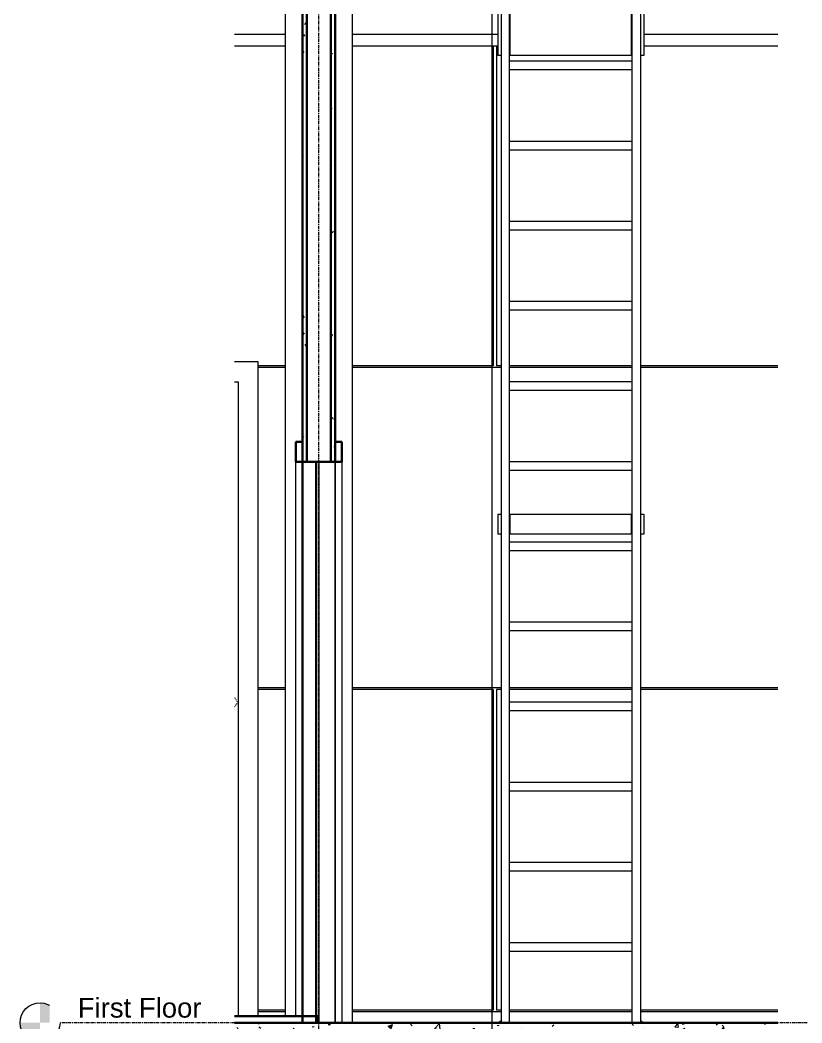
# Model space of a CAD drawing. Header units: inches. Extents: x 22734 to 24094, y -82 to 484.
# Drawn here: x 22900.6 to 23017.8, y 0 to 150.2 of the extents above; entities that cross this region are included whole.
import ezdxf

# ---------------------------------------------------------------- set-up
doc = ezdxf.new("R2010")
doc.units = ezdxf.units.IN
doc.header["$MEASUREMENT"] = 0
doc.linetypes.add('Dash 1_16_', pattern=[0.125, 0.0625, -0.0625])
doc.linetypes.add('Grid Line 1_2_', pattern=[0.875, 0.5, -0.125, 0.125, -0.125])
for name, color, linetype, lineweight in [('A-DOOR', 31, 'Continuous', 30), ('A-DOOR-FRAM', 31, 'Continuous', 9), ('A-FLOR', 192, 'Continuous', 30), ('A-FLOR-LEVL', 51, 'Continuous', 9), ('A-FLOR-PATT', 8, 'Continuous', 70), ('A-WALL', 113, 'Continuous', 30), ('A-WALL-PATT', 111, 'Continuous', 70), ('G-ANNO-SYMB', 111, 'Continuous', 9), ('I-WALL', 2, 'Continuous', 30), ('Q-SPCQ', 91, 'Continuous', 30), ('S-BEAM', 12, 'Continuous', 30), ('S-GRID', 1, 'Continuous', 9)]:
    doc.layers.add(name, color=color, linetype=linetype, lineweight=lineweight)
doc.styles.add('Arial_1', font='arial.ttf', dxfattribs={"height": 2.950599})
pattern_1 = [(0, (22788.621, 110.131), (7.68, 1.92), [0.317, -5.443, 0.317, -5.443, -30.72]), (0, (22788.621, 110.131), (7.68, 1.92), [-11.52, 0.317, -11.203, 0.317, -5.443, -13.44]), (0, (22788.621, 110.131), (7.68, 1.92), [-28.8, 0.317, -3.523, 0.317, -9.283]), (120, (22791.501, 111.091), (-5.502769, 5.691075), [0.317, -5.443, 0.317, -5.443, -30.72]), (120, (22791.501, 111.091), (-5.502769, 5.691075), [-11.52, 0.317, -11.203, 0.317, -5.443, -13.44]), (120, (22791.501, 111.091), (-5.502769, 5.691075), [-28.8, 0.317, -3.523, 0.317, -9.283]), (240, (22792.461, 114.931), (-2.177231, -7.611075), [0.317, -5.443, 0.317, -5.443, -30.72]), (240, (22792.461, 114.931), (-2.177231, -7.611075), [-11.52, 0.317, -11.203, 0.317, -5.443, -13.44]), (240, (22792.461, 114.931), (-2.177231, -7.611075), [-28.8, 0.317, -3.523, 0.317, -9.283])]

# ---------------------------------------------------------------- blocks, each defined once
blk = doc.blocks.new('Struct_Xcel_Sports Complex_rvt-2-Wall Section - Fieldhouse - East Wall _ Mezzanine')
at = {"layer": 'A-FLOR-PATT', "lineweight": 9}
h = blk.add_hatch(dxfattribs=at)
h.set_pattern_fill('FP_20', color=253, style=0, pattern_type=2)
h.set_pattern_definition([(50, (22788.621, 110.131), (6.885997, -0.602097), [0.72, -7.92]), (355, (22788.621, 110.131), (-1.331756, 7.220547), [0.576, -6.336]), (100.451, (22789.195, 110.081), (5.553629, 6.618191), [0.612, -6.731]), (46.184, (22788.621, 112.051), (10.245642, -1.588925), [1.08, -11.88]), (96.636, (22789.475, 111.918), (8.97244, 9.351518), [0.918, -10.096]), (351.184, (22788.621, 112.051), (8.9732, 9.35123), [0.864, -9.504]), (21, (22789.581, 111.571), (5.730726, -3.865003), [0.72, -7.92]), (326, (22789.581, 111.571), (2.33581, 6.96088), [0.576, -6.336]), (71.451, (22790.058, 111.249), (8.065876, 3.095948), [0.612, -6.731]), (37.5, (22788.621, 110.131), (0.116866, 3.1954784), [0.317, -5.942, 0.317, -6.115, -6.36]), (37.5, (22788.621, 110.131), (0.116866, 3.1954784), [-12.691, 0.317, -6.043]), (7.5, (22788.621, 110.131), (2.52543, 3.7860247), [0.317, -3.35, 0.317, -5.798, -2.424]), (7.5, (22788.621, 110.131), (2.52543, 3.7860247), [-9.782, 0.317, -2.107]), (327.5, (22786.48, 110.131), (5.1243685, -0.2161763), [0.317, -2.083, 0.317, -7.171, -9.936]), (327.5, (22786.48, 110.131), (5.1243685, -0.2161763), [-9.888, 0.317, -9.619]), (317.5, (22785.52, 110.131), (5.598326, 0.96141), [0.317, -2.803, 0.317, -4.656, -7.056]), (317.5, (22785.52, 110.131), (5.598326, 0.96141), [-8.093, 0.317, -6.739])])
edge = h.paths.add_edge_path(flags=0)
edge.add_line((26030.83, 0), (25949.4, 0))
edge.add_line((25949.4, 0), (25949.4, -6))
edge.add_line((25949.4, -6), (25990.11, -6))
edge.add_line((25990.11, -6), (26030.83, -6))
at = {"layer": 'A-FLOR', "color": 7}
blk.add_line((26030.83, 0), (25949.4, 0), dxfattribs=at)
blk = doc.blocks.new('columns and girder2 - one-1334686-Wall Section - Fieldhouse - East Wall _ Mezzanine')
at = {"layer": 'S-BEAM', "color": 8, "lineweight": 18}
for p, q in [((25957.05, 1), (25957.05, 214.37)), ((25967.05, 170), (25967.05, 0))]:
    blk.add_line(p, q, dxfattribs=at)
blk = doc.blocks.new('Single-Flush - 36_ x 96_-1048073-Wall Section - Fieldhouse - East Wall _ Mezzanine')
at = {"layer": 'A-DOOR', "color": 8, "linetype": 'Dash 1_16_', "lineweight": 18}
for p in [(25949.4, 48.7), (25949.4, 47.3)]:
    blk.add_line(p, (25949.92, 48), dxfattribs=at)
at = {"layer": 'A-DOOR-FRAM', "color": 8, "lineweight": 18}
for p, q in [((25952.92, 99), (25949.4, 99)), ((25952.92, 1), (25952.92, 99)), ((25949.4, 96), (25949.92, 96)), ((25949.92, 96), (25949.92, 1))]:
    blk.add_line(p, q, dxfattribs=at)
blk = doc.blocks.new('lad500 - Standard-1624177-Wall Section - Fieldhouse - East Wall _ Mezzanine')
at = {"layer": 'Q-SPCQ', "color": 8, "lineweight": 18}
for p, q in [((25989.23, 164.19), (25990.73, 164.19)), ((25989.23, 164.19), (25989.23, 163)), ((25990.73, 163), (25990.73, 164.19)), ((26008.86, 164.19), (26010.36, 164.19)), ((26008.86, 163), (26008.86, 164.19)), ((26010.36, 164.19), (26010.36, 163)), ((25990.73, 163), (25989.23, 163)), ((25989.36, 163), (25989.36, 0)), ((25990.61, 0), (25990.61, 163)), ((26010.36, 163), (26008.86, 163)), ((26008.98, 0), (26008.98, 163)), ((26010.23, 163), (26010.23, 0)), ((26008.98, 156), (25990.61, 156)), ((25990.61, 154.75), (26008.98, 154.75)), ((25988.86, 153.87), (25989.36, 153.87)), ((25988.86, 153.87), (25988.86, 144.87)), ((25990.61, 153.87), (25990.73, 153.87)), ((25990.73, 153.87), (26008.86, 153.87)), ((25990.73, 144.87), (25990.73, 153.87)), ((26008.86, 153.87), (26008.98, 153.87)), ((26008.86, 153.87), (26008.86, 144.87)), ((26010.23, 153.87), (26010.73, 153.87)), ((26010.73, 153.87), (26010.73, 144.87)), ((25989.36, 144.87), (25988.86, 144.87)), ((25990.73, 144.87), (25990.61, 144.87)), ((26008.86, 144.87), (25990.73, 144.87)), ((26008.98, 144.87), (26008.86, 144.87)), ((26010.73, 144.87), (26010.23, 144.87)), ((26008.98, 144), (25990.61, 144)), ((25990.61, 142.75), (26008.98, 142.75)), ((26008.98, 132), (25990.61, 132)), ((25990.61, 130.75), (26008.98, 130.75)), ((26008.98, 120), (25990.61, 120)), ((25990.61, 118.75), (26008.98, 118.75)), ((26008.98, 108), (25990.61, 108)), ((25990.61, 106.75), (26008.98, 106.75)), ((26008.98, 96), (25990.61, 96)), ((25990.61, 94.75), (26008.98, 94.75)), ((26008.98, 84), (25990.61, 84)), ((25990.61, 82.75), (26008.98, 82.75)), ((25988.86, 76.19), (25989.36, 76.19)), ((25988.86, 76.19), (25988.86, 73.19)), ((25990.61, 76.19), (25990.73, 76.19)), ((25990.73, 76.19), (26008.86, 76.19)), ((25990.73, 73.19), (25990.73, 76.19)), ((26008.86, 76.19), (26008.98, 76.19)), ((26008.86, 76.19), (26008.86, 73.19)), ((26010.23, 76.19), (26010.73, 76.19)), ((26010.73, 76.19), (26010.73, 73.19)), ((25989.36, 73.19), (25988.86, 73.19)), ((25990.73, 73.19), (25990.61, 73.19)), ((26008.86, 73.19), (25990.73, 73.19)), ((26008.98, 73.19), (26008.86, 73.19)), ((26010.73, 73.19), (26010.23, 73.19)), ((26008.98, 72), (25990.61, 72)), ((25990.61, 70.75), (26008.98, 70.75)), ((26008.98, 60), (25990.61, 60)), ((25990.61, 58.75), (26008.98, 58.75)), ((26008.98, 48), (25990.61, 48)), ((25990.61, 46.75), (26008.98, 46.75)), ((26008.98, 36), (25990.61, 36)), ((25990.61, 34.75), (26008.98, 34.75)), ((26008.98, 24), (25990.61, 24)), ((25990.61, 22.75), (26008.98, 22.75)), ((26008.98, 12), (25990.61, 12)), ((25990.61, 10.75), (26008.98, 10.75)), ((25989.36, 0.19), (25989.11, 0.19)), ((25989.11, 0.19), (25989.11, 0)), ((26010.48, 0.19), (26010.23, 0.19)), ((26010.48, 0), (26010.48, 0.19))]:
    blk.add_line(p, q, dxfattribs=at)
blk = doc.blocks.new('Single-Flush - 36_ x 84_-1318898-Wall Section - Fieldhouse - East Wall _ Mezzanine')
at = {"layer": 'A-DOOR', "color": 7}
for p, q in [((25961.61, 84), (25959.61, 84)), ((25959.61, 84), (25959.61, 0)), ((25961.61, 0), (25961.61, 84)), ((25959.61, 0), (25961.61, 0))]:
    blk.add_line(p, q, dxfattribs=at)
at = {"layer": 'A-DOOR-FRAM', "color": 7, "lineweight": 30}
for p, q in [((25958.61, 87), (25958.61, 84)), ((25959.61, 87), (25958.61, 87)), ((25959.61, 84), (25959.61, 87)), ((25965.48, 87), (25964.48, 87)), ((25964.48, 87), (25964.48, 84)), ((25965.48, 84), (25965.48, 87)), ((25958.61, 84), (25959.61, 84)), ((25964.48, 84), (25965.48, 84))]:
    blk.add_line(p, q, dxfattribs=at)
at = {"layer": 'A-DOOR-FRAM', "color": 8, "lineweight": 18}
for p, q in [((25958.61, 1), (25958.61, 84)), ((25964.48, 0), (25964.48, 84)), ((25965.48, 84), (25965.48, 0))]:
    blk.add_line(p, q, dxfattribs=at)
blk = doc.blocks.new('Girt_Z - 10_D-V5-Wall Section - Fieldhouse - East Wall _ Mezzanine')
at = {"layer": 'S-BEAM', "color": 8, "lineweight": 18}
for p, q in [((25949.4, 148.06), (25957.05, 148.06)), ((25967.05, 148.06), (25988.86, 148.06)), ((26010.73, 148.06), (26030.83, 148.06))]:
    blk.add_line(p, q, dxfattribs=at)
blk = doc.blocks.new('Level - Level Head - Circle-15001-Wall Section - Fieldhouse - East Wall _ Mezzanine')
at = {"layer": 'A-FLOR-LEVL'}
h = blk.add_hatch(color=256, dxfattribs=at)
edge = h.paths.add_edge_path(flags=0)
edge.add_line((25920.25, 0), (25923.25, 0))
edge.add_arc((25920.25, 0), 3, 0, 90)
edge.add_line((25920.25, 3), (25920.25, 0))
h = blk.add_hatch(color=256, dxfattribs=at)
edge = h.paths.add_edge_path(flags=0)
edge.add_line((25920.25, -3), (25920.25, 0))
edge.add_line((25920.25, 0), (25917.25, 0))
edge.add_arc((25920.25, 0), 3, 180, 270)
blk.add_circle((25920.25, 0), 3, dxfattribs=at)

msp = doc.modelspace()

# ---------------------------------------------------------------- hatches: boundary and pattern name
at = {"layer": 'A-WALL-PATT', "lineweight": 9}
h = msp.add_hatch(dxfattribs=at)
h.set_pattern_fill('FP_23', color=253, style=0, pattern_type=2)
h.set_pattern_definition(pattern_1)
h.paths.add_polyline_path([(22942.95451, 84), (22943.57951, 84), (22943.57951, 170), (22942.95451, 170), (22942.95451, 123.57892)], flags=0)
h = msp.add_hatch(dxfattribs=at)
h.set_pattern_fill('FP_23', color=253, style=0, pattern_type=2)
h.set_pattern_definition(pattern_1)
h.paths.add_polyline_path([(22947.20451, 84), (22947.82951, 84), (22947.82951, 170), (22947.20451, 170), (22947.20451, 123.57892)], flags=0)
h = msp.add_hatch(dxfattribs=at)
h.set_pattern_fill('FP_22', color=43, style=0, pattern_type=2)
h.set_pattern_definition([(90, (23060.49, 339.5), (-193, -193), [48, -145]), (180, (23060.49, 339.5), (-2e-14, -193), [96, -97]), (270, (22964.49, 387.5), (-193, -193), [48, -145]), (180, (23060.49, 387.5), (-2e-14, -193), [96, -97]), (270, (22963.99, 387.5), (-193, -193), [48, -145]), (180, (22963.99, 387.5), (-2e-14, -193), [96, -97]), (90, (22867.99, 339.5), (-193, -193), [48, -145]), (180, (22963.99, 339.5), (-2e-14, -193), [96, -97]), (90, (23012.74, 387.75), (-193, -193), [48, -145]), (180, (23060.86, 387.75), (-2e-14, -193), [48.125, -144.875]), (180, (23060.86, 435.75), (-2e-14, -193), [48.125, -144.875]), (90, (22916.24, 387.75), (-193, -193), [48, -145]), (180, (23012.24, 387.75), (-2e-14, -193), [96, -97]), (270, (23012.24, 435.75), (-193, -193), [48, -145]), (180, (23012.24, 435.75), (-2e-14, -193), [96, -97]), (180, (22915.74, 387.75), (-2e-14, -193), [48, -145]), (270, (22915.74, 435.75), (-193, -193), [48, -145]), (180, (22915.74, 435.75), (-2e-14, -193), [48, -145]), (90, (23060.49, 436), (-193, -193), [48, -145]), (180, (23060.49, 436), (-2e-14, -193), [96, -97]), (270, (22964.49, 484), (-193, -193), [48, -145]), (180, (23060.49, 484), (-2e-14, -193), [96, -97]), (270, (22963.99, 484), (-193, -193), [48, -145]), (180, (22963.99, 484), (-2e-14, -193), [96, -97]), (90, (22867.99, 436), (-193, -193), [48, -145]), (180, (22963.99, 436), (-2e-14, -193), [96, -97]), (90, (23012.74, 484.25), (-193, -193), [48, -145]), (180, (23060.86, 484.25), (-2e-14, -193), [48.125, -144.875]), (180, (23060.86, 532.25), (-2e-14, -193), [48.125, -144.875]), (90, (22916.24, 484.25), (-193, -193), [48, -145]), (180, (23012.24, 484.25), (-2e-14, -193), [96, -97]), (270, (23012.24, 532.25), (-193, -193), [48, -145]), (180, (23012.24, 532.25), (-2e-14, -193), [96, -97]), (180, (22915.74, 484.25), (-2e-14, -193), [48, -145]), (270, (22915.74, 532.25), (-193, -193), [48, -145]), (180, (22915.74, 532.25), (-2e-14, -193), [48, -145])])
h.paths.add_polyline_path([(22933.26643, 1), (22933.26701, 1), (22933.26643, 4.28942)], flags=0)
h.paths.add_polyline_path([(22936.26701, 1), (22940.39201, 1), (22940.39201, 146.25), (22932.74494, 146.25), (22932.74494, 99), (22936.26701, 99), (22936.26701, 4.28942)], flags=0)
h = msp.add_hatch(dxfattribs=at)
h.set_pattern_fill('FP_18', color=43, style=0, pattern_type=2)
h.set_pattern_definition([(90, (23067.86, 194.75), (-193, -193), [48, -145]), (180, (23067.86, 194.75), (-2e-14, -193), [96, -97]), (270, (22971.86, 242.75), (-193, -193), [48, -145]), (180, (23067.86, 242.75), (-2e-14, -193), [96, -97]), (270, (22971.36, 242.75), (-193, -193), [48, -145]), (180, (22971.36, 242.75), (-2e-14, -193), [96, -97]), (90, (22875.36, 194.75), (-193, -193), [48, -145]), (180, (22971.36, 194.75), (-2e-14, -193), [96, -97]), (90, (23020.11, 243), (-193, -193), [48, -145]), (180, (23068.24, 243), (-2e-14, -193), [48.125, -144.875]), (180, (23068.24, 291), (-2e-14, -193), [48.125, -144.875]), (90, (22923.61, 243), (-193, -193), [48, -145]), (180, (23019.61, 243), (-2e-14, -193), [96, -97]), (270, (23019.61, 291), (-193, -193), [48, -145]), (180, (23019.61, 291), (-2e-14, -193), [96, -97]), (180, (22923.11, 243), (-2e-14, -193), [48, -145]), (270, (22923.11, 291), (-193, -193), [48, -145]), (180, (22923.11, 291), (-2e-14, -193), [48, -145]), (90, (23067.86, 291.25), (-193, -193), [48, -145]), (180, (23067.86, 291.25), (-2e-14, -193), [96, -97]), (270, (22971.86, 339.25), (-193, -193), [48, -145]), (180, (23067.86, 339.25), (-2e-14, -193), [96, -97]), (270, (22971.36, 339.25), (-193, -193), [48, -145]), (180, (22971.36, 339.25), (-2e-14, -193), [96, -97]), (90, (22875.36, 291.25), (-193, -193), [48, -145]), (180, (22971.36, 291.25), (-2e-14, -193), [96, -97]), (90, (23020.11, 339.5), (-193, -193), [48, -145]), (180, (23068.24, 339.5), (-2e-14, -193), [48.125, -144.875]), (180, (23068.24, 387.5), (-2e-14, -193), [48.125, -144.875]), (90, (22923.61, 339.5), (-193, -193), [48, -145]), (180, (23019.61, 339.5), (-2e-14, -193), [96, -97]), (270, (23019.61, 387.5), (-193, -193), [48, -145]), (180, (23019.61, 387.5), (-2e-14, -193), [96, -97]), (180, (22923.11, 339.5), (-2e-14, -193), [48, -145]), (270, (22923.11, 387.5), (-193, -193), [48, -145]), (180, (22923.11, 387.5), (-2e-14, -193), [48, -145])])
h.paths.add_polyline_path([(22950.39201, 0), (22972.45451, 0), (22972.45451, 0.1875), (22972.70451, 0.1875), (22972.70451, 73.1875), (22972.20451, 73.1875), (22972.20451, 76.1875), (22972.70451, 76.1875), (22972.70451, 144.875), (22972.20451, 144.875), (22972.20451, 146.25), (22950.39201, 146.25), (22950.39201, 0.1875)], flags=0)
h.paths.add_polyline_path([(22993.82951, 0), (23014.17268, 0), (23014.17268, 146.25), (22994.07951, 146.25), (22994.07951, 144.875), (22993.57951, 144.875), (22993.57951, 76.1875), (22994.07951, 76.1875), (22994.07951, 73.1875), (22993.57951, 73.1875), (22993.57951, 0.1875), (22993.82951, 0.1875)], flags=0)
h.paths.add_polyline_path([(22973.95451, 0), (22992.32951, 0), (22992.32951, 10.75), (22973.95451, 10.75), (22973.95451, 4.28942)], flags=0)
h.paths.add_polyline_path([(22973.95451, 12), (22992.32951, 12), (22992.32951, 22.75), (22973.95451, 22.75)], flags=0)
h.paths.add_polyline_path([(22992.32951, 24), (22992.32951, 34.75), (22973.95451, 34.75), (22973.95451, 24)], flags=0)
h.paths.add_polyline_path([(22973.95451, 36), (22992.32951, 36), (22992.32951, 46.75), (22973.95451, 46.75)], flags=0)
h.paths.add_polyline_path([(22992.32951, 48), (22992.32951, 58.75), (22973.95451, 58.75), (22973.95451, 48), (22991.63999, 48)], flags=0)
h.paths.add_polyline_path([(22992.32951, 60), (22992.32951, 70.75), (22973.95451, 70.75), (22973.95451, 60), (22986.00681, 60)], flags=0)
h.paths.add_polyline_path([(22992.32951, 72), (22992.32951, 73.1875), (22973.95451, 73.1875), (22973.95451, 72), (22992.20451, 72)], flags=0)
h.paths.add_polyline_path([(22992.32951, 76.1875), (22992.32951, 82.75), (22973.95451, 82.75), (22973.95451, 76.1875), (22992.20451, 76.1875)], flags=0)
h.paths.add_polyline_path([(22974.74047, 84), (22992.32951, 84), (22992.32951, 94.75), (22973.95451, 94.75), (22973.95451, 84)], flags=0)
h.paths.add_polyline_path([(22973.95451, 96), (22992.32951, 96), (22992.32951, 106.75), (22973.95451, 106.75)], flags=0)
h.paths.add_polyline_path([(22973.95451, 108), (22992.32951, 108), (22992.32951, 118.75), (22973.95451, 118.75)], flags=0)
h.paths.add_polyline_path([(22973.95451, 120), (22992.32951, 120), (22992.32951, 130.75), (22973.95451, 130.75), (22973.95451, 123.57892)], flags=0)
h.paths.add_polyline_path([(22973.95451, 132), (22992.32951, 132), (22992.32951, 142.75), (22973.95451, 142.75), (22973.95451, 138.49011)], flags=0)
h.paths.add_polyline_path([(22983.63609, 144), (22992.32951, 144), (22992.32951, 144.875), (22973.95451, 144.875), (22973.95451, 144), (22974.07951, 144)], flags=0)

# ---------------------------------------------------------------- linework, layer by layer
at = {"layer": 'A-FLOR', "color": 7}
for p, q in [((22945.32951, 1), (22932.7448, 1)), ((22932.7448, 0), (22945.32951, 0)), ((22945.32951, 0), (22945.32951, 1))]:
    msp.add_line(p, q, dxfattribs=at)
at = {"layer": 'A-WALL', "color": 7}
for p, q in [((22943.57951, 170), (22943.57951, 84)), ((22947.20451, 170), (22947.20451, 84))]:
    msp.add_line(p, q, dxfattribs=at)
at = {"layer": 'A-WALL', "color": 8, "lineweight": 18}
for p, q in [((22940.39201, 146.25), (22932.7448, 146.25)), ((22972.20451, 146.25), (22950.39201, 146.25)), ((23014.17294, 146.25), (22994.07951, 146.25))]:
    msp.add_line(p, q, dxfattribs=at)
at = {"layer": 'G-ANNO-SYMB'}
msp.add_line((22971.31874, 445.7851), (22971.31874, -79.33881), dxfattribs=at)
at = {"layer": 'I-WALL', "color": 7}
for p, q in [((22942.95451, 170), (22942.95451, 84)), ((22947.82951, 84), (22947.82951, 170)), ((22942.95451, 84), (22947.82951, 84))]:
    msp.add_line(p, q, dxfattribs=at)
at = {"layer": 'I-WALL', "color": 8, "lineweight": 18}
for p, q in [((22945.39201, 84), (22945.39201, 0)), ((22947.82951, 84), (22947.82951, 0))]:
    msp.add_line(p, q, dxfattribs=at)
at = {"layer": 'S-GRID', "linetype": 'Grid Line 1_2_'}
msp.add_line((22945.39201, -57.90053), (22945.39201, 445.9726), dxfattribs=at)
msp.add_line((22945.39201, -57.90053), (22945.39201, 445.9726), dxfattribs=at)

# ---------------------------------------------------------------- block references
at = {"color": 250, "lineweight": 5}
msp.add_blockref('Struct_Xcel_Sports Complex_rvt-2-Wall Section - Fieldhouse - East Wall _ Mezzanine', (-3016.65312, 0), dxfattribs=at)
at = {"layer": 'A-DOOR', "color": 8, "lineweight": 18}
for name in ['Single-Flush - 36_ x 96_-1048073-Wall Section - Fieldhouse - East Wall _ Mezzanine', 'Single-Flush - 36_ x 84_-1318898-Wall Section - Fieldhouse - East Wall _ Mezzanine']:
    msp.add_blockref(name, (-3016.65312, 0), dxfattribs=at)
at = {"layer": 'A-FLOR-LEVL'}
msp.add_blockref('Level - Level Head - Circle-15001-Wall Section - Fieldhouse - East Wall _ Mezzanine', (-3016.65312, 0), dxfattribs=at)
at = {"layer": 'Q-SPCQ', "color": 8, "lineweight": 18}
msp.add_blockref('lad500 - Standard-1624177-Wall Section - Fieldhouse - East Wall _ Mezzanine', (-3016.65312, 0), dxfattribs=at)
at = {"layer": 'S-BEAM', "color": 8, "lineweight": 18}
for name in ['columns and girder2 - one-1334686-Wall Section - Fieldhouse - East Wall _ Mezzanine', 'Girt_Z - 10_D-V5-Wall Section - Fieldhouse - East Wall _ Mezzanine']:
    msp.add_blockref(name, (-3016.65312, 0), dxfattribs=at)

# ---------------------------------------------------------------- next in the draw order: texts
at = {"layer": 'A-FLOR-LEVL', "insert": (22927.795, 3.72966), "char_height": 2.9505988, "width": 22.032, "attachment_point": 3, "line_spacing_factor": 0.938532, "style": 'Arial_1', "bg_fill": 3, "box_fill_scale": 1.25, "bg_fill_color": 0, "bg_fill_transparency": 0}
msp.add_mtext('First Floor', dxfattribs=at)

# ---------------------------------------------------------------- next in the draw order: linework, layer by layer
at = {"layer": 'A-FLOR-LEVL', "linetype": 'Grid Line 1_2_'}
msp.add_line((23072.77552, 0), (22906.59745, 0), dxfattribs=at)

doc.saveas('drawing.dxf')
